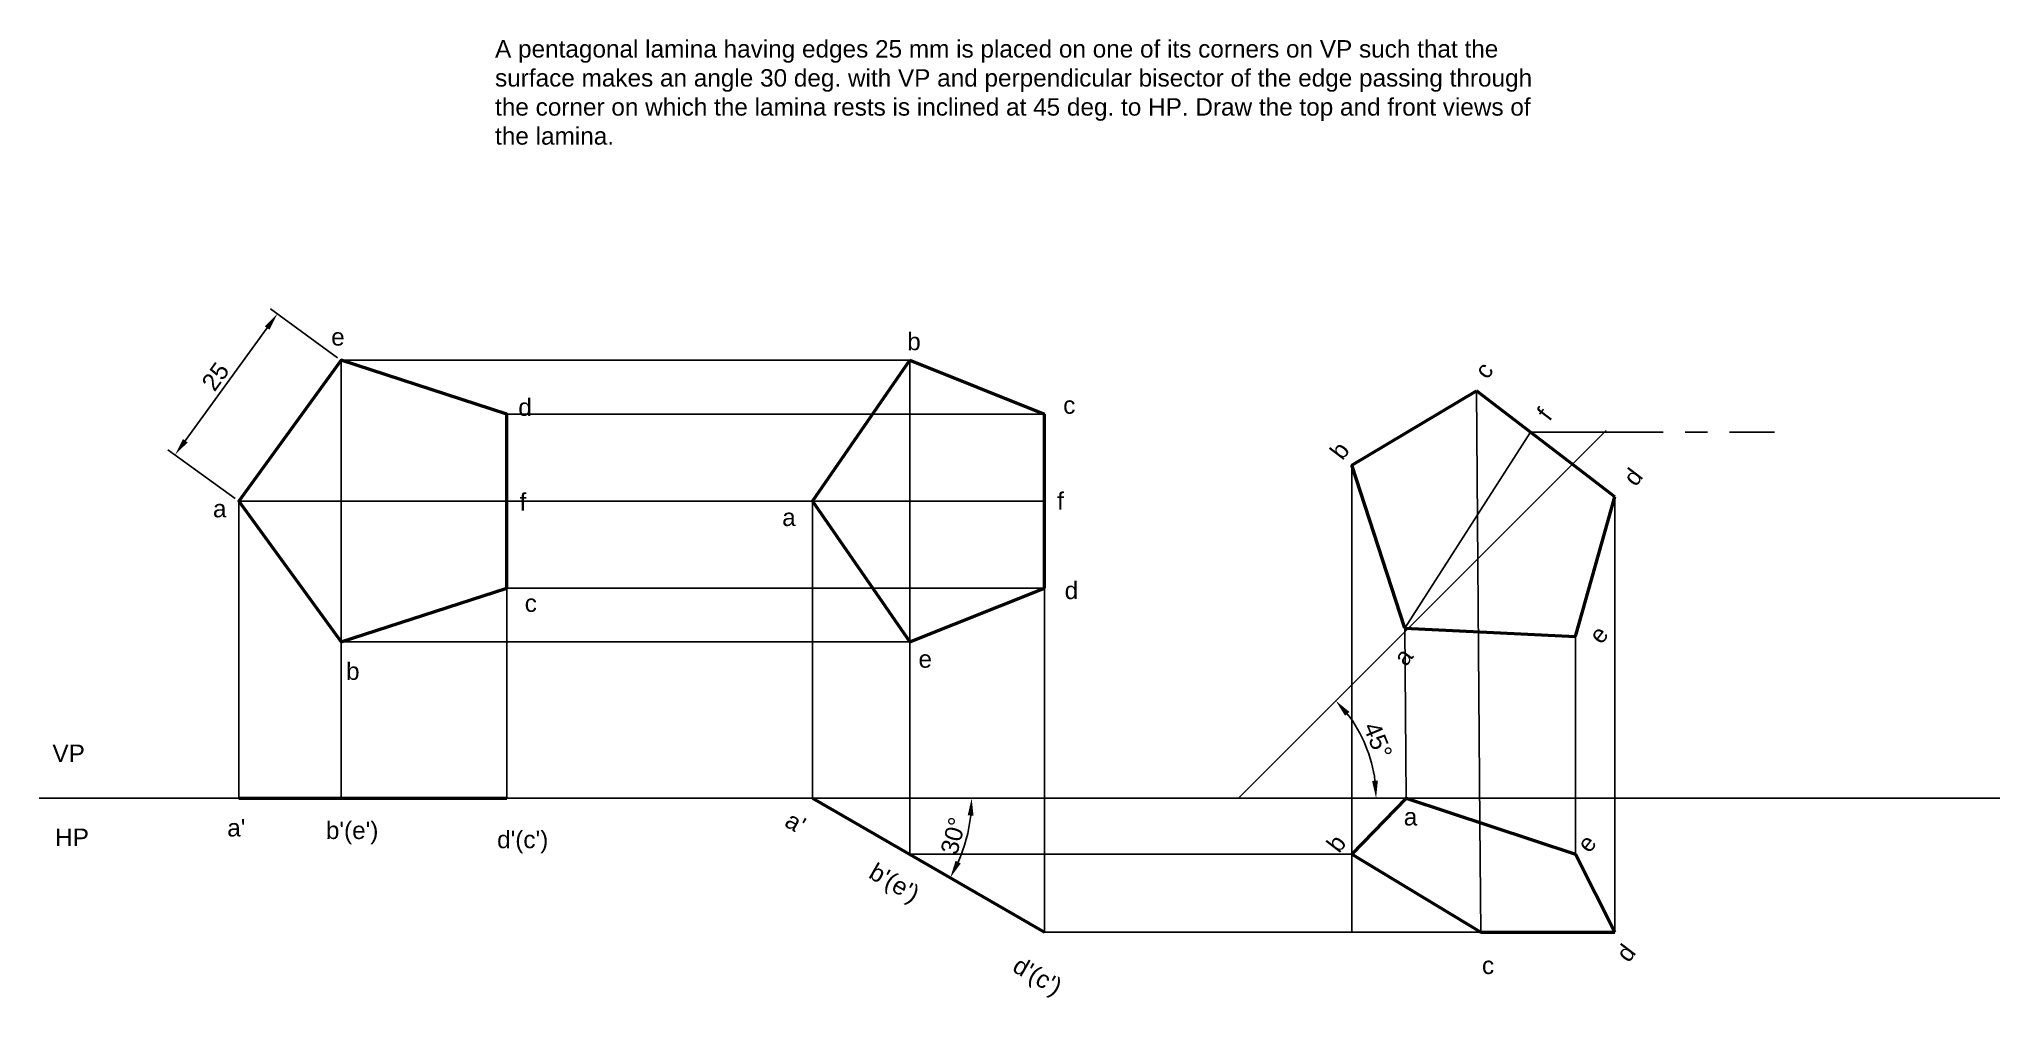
# Paper-space layout 'Layout9' of a CAD drawing. Header units: millimetres. Extents: x -10 to 272, y 49 to 187.
import ezdxf

# ---------------------------------------------------------------- set-up
doc = ezdxf.new("R2010")
doc.units = ezdxf.units.MM
doc.linetypes.add('CENTER2', pattern=[28.575, 19.05, -3.175, 3.175, -3.175])
doc.styles.get("Standard").update_dxf_attribs({"font": 'arial.ttf'})
doc.dimstyles.new('ISO-25', dxfattribs={"dimtxt": 2.5, "dimasz": 2.5, "dimexe": 1.25, "dimexo": 0.625, "dimtad": 1, "dimtxsty": 'Standard', "dimcen": 2.5, "dimadec": 0, "dimazin": 0, "dimtfac": 1, "dimtmove": 0, "dimatfit": 3, "dimfxl": 1, "dimarcsym": 0})

# ---------------------------------------------------------------- blocks, each defined once
blk = doc.blocks.new('*D86')
at = {"color": 0, "lineweight": -2, "transparency": 16777216}
for p, q in [((32.85, 140.92), (23.2, 147.94)), ((22.74, 145.18), (10.99, 129)), ((18.16, 120.7), (8.5, 127.71))]:
    blk.add_line(p, q, dxfattribs=at)
at = {"color": 0, "transparency": 16777216}
for points in [[(22.4, 145.42), (23.08, 144.93), (24.21, 147.2)], [(10.65, 129.24), (11.32, 128.75), (9.52, 126.98)]]:
    blk.add_solid(points, dxfattribs=at)
at = {"layer": 'Defpoints', "color": 0, "transparency": 16777216}
for p in [(33.36, 140.55), (9.52, 126.98), (18.66, 120.33)]:
    blk.add_point(p, dxfattribs=at)
at = {"color": 0, "transparency": 16777216, "insert": (15.32, 138.21), "char_height": 2.5, "attachment_point": 5, "rotation": 54}
blk.add_mtext('25', dxfattribs=at)
blk = doc.blocks.new('*D94')
at = {"color": 0, "lineweight": -2, "transparency": 16777216}
blk.add_arc((101.05, 77.69), 22.84, 336.2758, 353.7242, dxfattribs=at)
at = {"color": 0, "transparency": 16777216}
for points in [[(123.33, 75.22), (124.16, 75.17), (123.89, 77.69)], [(122.33, 68.32), (121.58, 68.69), (120.83, 66.28)]]:
    blk.add_solid(points, dxfattribs=at)
at = {"layer": 'Defpoints', "color": 0, "transparency": 16777216}
for p in [(-9.99, 77.69), (101.03, 77.7), (271.51, 77.69), (122.51, 69.88), (134.35, 58.47)]:
    blk.add_point(p, dxfattribs=at)
at = {"color": 0, "transparency": 16777216, "insert": (121.27, 72.28), "char_height": 2.5, "attachment_point": 5, "rotation": 75}
blk.add_mtext('30°', dxfattribs=at)
blk = doc.blocks.new('*D95')
at = {"color": 0, "lineweight": -2, "transparency": 16777216}
blk.add_arc((162.2, 77.69), 19.76, 7.2538, 37.7462, dxfattribs=at)
at = {"color": 0, "transparency": 16777216}
for points in [[(177.51, 89.51), (178.14, 90.07), (176.17, 91.67)], [(182.22, 80.21), (181.38, 80.16), (181.96, 77.69)]]:
    blk.add_solid(points, dxfattribs=at)
at = {"layer": 'Defpoints', "color": 0, "transparency": 16777216}
for p in [(218.81, 134.3), (181.28, 82.81), (-9.99, 77.69), (162.2, 77.69), (271.51, 77.69)]:
    blk.add_point(p, dxfattribs=at)
at = {"color": 0, "transparency": 16777216, "insert": (182.21, 85.98), "char_height": 2.5, "attachment_point": 5, "rotation": 292.5}
blk.add_mtext('45°', dxfattribs=at)

psp = doc.layouts.new('Layout9')

# ---------------------------------------------------------------- linework, layer by layer
for p, q in [((33.357, 140.555), (33.357, 100.104)), ((33.357, 140.555), (114.998, 140.555)), ((114.998, 69.64), (114.998, 140.555)), ((114.998, 100.104), (114.998, 140.555)), ((196.384, 136.138), (196.872, 74.182)), ((57.134, 132.829), (134.349, 132.829)), ((109.67, 132.829), (134.349, 132.829)), ((162.198, 77.693), (214.991, 130.486)), ((186.064, 102.099), (204.129, 130.207)), ((178.485, 125.469), (178.485, 58.468)), ((18.663, 120.329), (18.663, 77.693)), ((18.663, 120.329), (57.134, 120.329)), ((57.134, 120.329), (134.349, 120.329)), ((101.05, 77.693), (101.05, 120.329)), ((101.05, 120.329), (134.349, 120.329)), ((216.233, 120.939), (216.233, 77.693)), ((134.349, 58.468), (134.349, 113.319)), ((57.134, 107.829), (57.134, 77.693)), ((57.134, 107.829), (134.349, 107.829)), ((134.349, 107.829), (109.67, 107.829)), ((186.064, 102.099), (186.255, 77.693)), ((33.357, 100.104), (33.357, 77.693)), ((33.357, 100.104), (114.998, 100.104)), ((210.603, 100.878), (210.603, 69.64)), ((-9.988, 77.693), (271.51, 77.693)), ((216.233, 77.693), (216.233, 58.468)), ((196.872, 74.182), (196.995, 58.468)), ((114.998, 69.64), (178.485, 69.64)), ((134.349, 58.468), (216.233, 58.468))]:
    psp.add_line(p, q)
at = {"lineweight": 50}
for p, q in [((101.05, 120.329), (114.998, 140.555)), ((114.998, 140.555), (134.349, 132.829)), ((178.485, 125.469), (196.384, 136.138)), ((211.875, 124.276), (196.384, 136.138)), ((134.349, 113.319), (134.349, 132.829)), ((186.064, 102.099), (178.485, 125.469)), ((216.233, 120.939), (211.875, 124.276)), ((101.05, 120.329), (114.998, 100.104)), ((210.603, 100.878), (216.233, 120.939)), ((134.349, 107.829), (134.349, 113.319)), ((114.998, 100.104), (134.349, 107.829)), ((186.064, 102.099), (210.603, 100.878)), ((18.663, 77.693), (57.134, 77.693)), ((101.032, 77.703), (134.349, 58.468)), ((186.255, 77.693), (178.485, 69.64)), ((186.255, 77.693), (210.603, 69.64)), ((178.485, 69.64), (196.995, 58.468)), ((210.603, 69.64), (216.233, 58.468)), ((196.995, 58.468), (216.233, 58.468))]:
    psp.add_line(p, q, dxfattribs=at)
at = {"linetype": 'CENTER2'}
psp.add_line((204.129, 130.207), (239.165, 130.207), dxfattribs=at)
at = {"lineweight": 50}
psp.add_lwpolyline([(57.134, 107.829), (57.134, 132.829), (33.357, 140.555), (18.663, 120.329), (33.357, 100.104)], close=True, dxfattribs=at)

# ---------------------------------------------------------------- texts
at = {"insert": (55.465, 186.504), "char_height": 2.5, "width": 156.20003, "attachment_point": 1}
psp.add_mtext('A pentagonal lamina having edges 25 mm is placed on one of its corners on VP such that the \\Psurface makes an angle 30 deg. with VP and perpendicular bisector of the edge passing through \\Pthe corner on which the lamina rests is inclined at 45 deg. to HP. Draw the top and front views of \\Pthe lamina. \\P', dxfattribs=at)
at = {"char_height": 2.5, "attachment_point": 1}
for s, insert in [('e', (31.933, 145.153)), ('b', (114.64, 144.497)), ('d', (58.797, 135.065)), ('c', (137.032, 135.37)), ('f', (58.984, 121.479)), ('f', (136.164, 121.595)), ('a', (14.955, 120.502)), ('a', (96.687, 119.255)), ('d', (137.242, 108.761)), ('c', (59.718, 106.929)), ('b', (34.069, 97.164)), ('e', (116.256, 98.912)), ('HP', (-7.701, 73.32)), ("a'", (17.008, 74.689)), ("b'(e')", (31.171, 74.317)), ('a', (185.932, 76.264)), ("d'(c')", (55.758, 73.004)), ('c', (197.161, 54.936))]:
    psp.add_mtext(s, dxfattribs=dict(at, insert=insert))
for s, insert, rotation in [('c', (195.913, 139.189), 52.55982), ('f', (204.849, 133.18), 52.55982), ('b', (175.137, 127.582), 52.55982), ('d', (217.252, 123.802), 52.55982), ('e', (212.314, 101.152), 52.55982), ('a', (184.265, 97.982), 52.55982), ("a'", (98.097, 75.929), 330), ('b', (174.655, 71.185), 52.55982), ('e', (210.603, 71.185), 52.55982), ("b'(e')", (110.177, 68.525), 330), ('d', (216.233, 55.467), 52.55982), ("d'(c')", (130.813, 55.094), 330)]:
    psp.add_mtext(s, dxfattribs=dict(at, insert=insert, rotation=rotation))
at = {"insert": (-8.091, 85.373), "char_height": 2.5, "attachment_point": 1}
psp.add_mtext_dynamic_manual_height_columns('VP', width=1.16739, gutter_width=12.5, heights=[0], dxfattribs=at)

# ---------------------------------------------------------------- dimensions: what is measured, and where the dimension line sits
dim = psp.add_aligned_dim(p1=(33.357, 140.555), p2=(18.663, 120.329), distance=-11.306, dimstyle='ISO-25')
dim.commit()
dim.dimension.update_dxf_attribs({"geometry": '*D86', "text_midpoint": (15.325, 138.205)})
for base, line2, picture, middle in [((181.285, 82.808), ((162.198, 77.693), (218.808, 134.303)), '*D95', (182.206, 85.981)), ((122.508, 69.883), ((101.032, 77.703), (134.349, 58.468)), '*D94', (121.27, 72.275))]:
    dim = psp.add_angular_dim_2l(base=base, line1=((-9.988, 77.693), (271.51, 77.693)), line2=line2, dimstyle='ISO-25')
    dim.commit()
    dim.dimension.update_dxf_attribs({"geometry": picture, "text_midpoint": middle})

doc.saveas('drawing.dxf')
